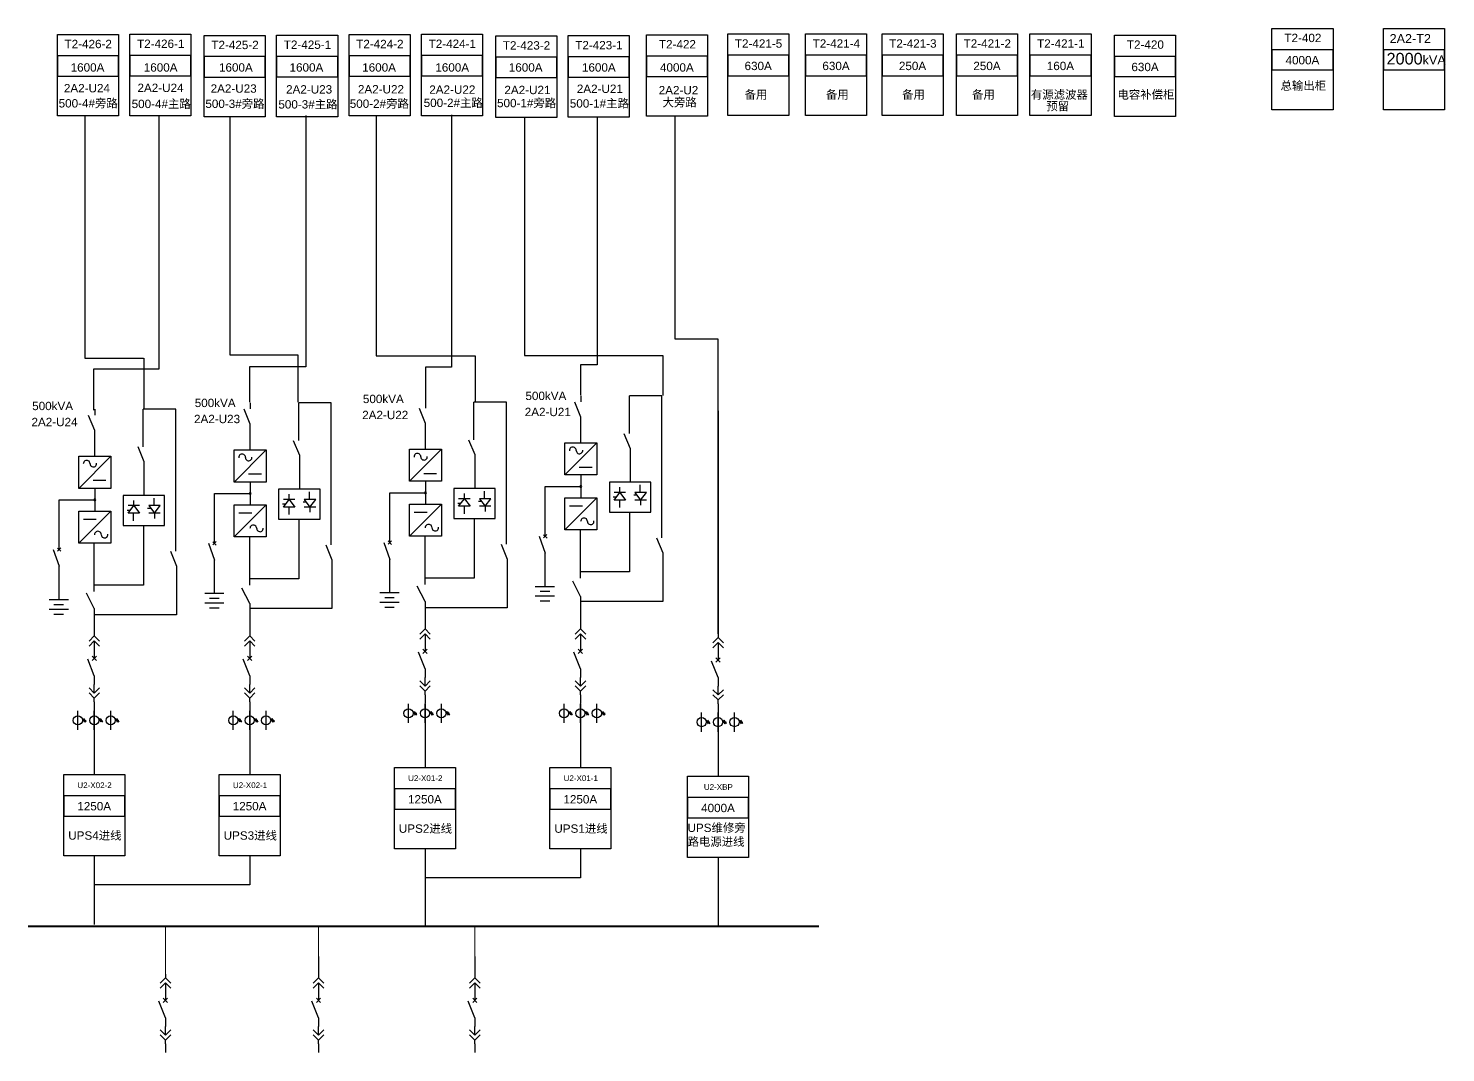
# Model space of a CAD drawing. Header units: millimetres. Extents: x -3460 to -460, y 6070 to 9130.
# Drawn here: x -2091.7 to -1970.7, y 7515.8 to 7603.2 of the extents above; entities that cross this region are included whole.
import ezdxf
from ezdxf.enums import TextEntityAlignment as Align

# ---------------------------------------------------------------- set-up
doc = ezdxf.new("R2010")
doc.units = ezdxf.units.MM
doc.header["$LTSCALE"] = 1000
doc.header["$MEASUREMENT"] = 0
doc.styles.get("Standard").update_dxf_attribs({"font": 'arial.ttf'})

# ---------------------------------------------------------------- blocks, each defined once
blk = doc.blocks.new('DYDQAA03')
at = {"color": 0}
for points in [[(0, 0), (0, -1.5)], [(-2.12, -3.62), (0, -1.5)], [(-2.12, -5.62), (0, -3.5)], [(2.12, -3.62), (0, -1.5)], [(2.12, -5.62), (0, -3.5)], [(0, -3.5), (0, -7)]]:
    blk.add_lwpolyline(points, dxfattribs=at)
blk = doc.blocks.new('DYDQAA09')
at = {"color": 0}
blk.add_lwpolyline([(0, 0), (0, -3.5)], dxfattribs=at)
blk.add_lwpolyline([(0, 0), (0, -3.5)], dxfattribs=at)
blk.add_lwpolyline([(0, 0), (0, -3.5)], dxfattribs=at)
blk.add_lwpolyline([(0, 0), (0, -3.5)], dxfattribs=at)
blk.add_lwpolyline([(0, 0), (0, -3.5)], dxfattribs=at)
blk.add_lwpolyline([(0, 0), (0, -3.5)], dxfattribs=at)
blk.add_lwpolyline([(0, 0), (0, -3.5)], dxfattribs=at)
blk.add_lwpolyline([(0, 0), (0, -3.5)], dxfattribs=at)
blk.add_lwpolyline([(0, 0), (0, -3.5)], dxfattribs=at)
blk = doc.blocks.new('DYDQ0201')
at = {"color": 0}
for points in [[(0.86, -0.86), (-0.86, 0.86)], [(-0.86, -0.86), (0.86, 0.86)], [(0, -7), (-2.61, -0.37)]]:
    blk.add_lwpolyline(points, dxfattribs=at)
blk = doc.blocks.new('DYDQAA04')
at = {"color": 0}
for points in [[(0, -3.5), (0, 0)], [(-2.12, -1.38), (0, -3.5)], [(-2.12, -3.38), (0, -5.5)], [(2.12, -1.38), (0, -3.5)], [(2.12, -3.38), (0, -5.5)], [(0, -7), (0, -5.5)]]:
    blk.add_lwpolyline(points, dxfattribs=at)
blk = doc.blocks.new('A$C03DD39B5')
for p, q in [((417, 475), (283, 392)), ((417, 422), (283, 339)), ((350, 333), (350, 467))]:
    blk.add_line(p, q)
blk.add_lwpolyline([(700, 167), (0, 167)])
blk.add_circle((350, 167), 167)
blk = doc.blocks.new('DYDQAA05')
at = {"color": 0}
blk.add_lwpolyline([(0, 0), (0, -7)], dxfattribs=at)

msp = doc.modelspace()

# ---------------------------------------------------------------- linework, layer by layer
at = {"color": 3}
for p, q in [((-2086.84, 7595.76), (-2086.84, 7575.05)), ((-2074.47, 7595.64), (-2074.47, 7575.32)), ((-2062, 7595.73), (-2062, 7575.23)), ((-2049.33, 7595.63), (-2049.33, 7575.26)), ((-2086.84, 7575.05), (-2081.83, 7575.05)), ((-2081.82, 7575.05), (-2081.82, 7570.74)), ((-2074.47, 7575.32), (-2068.66, 7575.32)), ((-2068.66, 7575.32), (-2068.66, 7571.27)), ((-2062, 7575.23), (-2053.54, 7575.23)), ((-2053.54, 7575.23), (-2053.54, 7571.25)), ((-2049.33, 7575.26), (-2037.53, 7575.26)), ((-2037.53, 7575.26), (-2037.53, 7571.84)), ((-2065.82, 7559.1, -8333.94), (-2065.82, 7571.23, -8333.94)), ((-2050.86, 7559.16, -8333.94), (-2050.86, 7571.29, -8333.94)), ((-2037.6, 7559.7, -8333.94), (-2037.6, 7571.83, -8333.94)), ((-2079.08, 7558.56, -8333.94), (-2079.08, 7570.69, -8333.94)), ((-2068.58, 7561.3, -8333.94), (-2068.58, 7557.84, -8333.94)), ((-2053.62, 7561.36, -8333.94), (-2053.62, 7557.9, -8333.94)), ((-2047.57, 7559.84, -8333.94), (-2047.57, 7561.3, -8333.94)), ((-2040.36, 7561.9, -8333.94), (-2040.36, 7558.44, -8333.94)), ((-2089.05, 7558.71, -8333.94), (-2089.05, 7560.17, -8333.94)), ((-2081.84, 7560.76, -8333.94), (-2081.84, 7557.3, -8333.94)), ((-2075.79, 7559.25, -8333.94), (-2075.79, 7560.71, -8333.94)), ((-2060.83, 7559.31, -8333.94), (-2060.83, 7560.77, -8333.94)), ((-2044.56, 7556.27, -8333.94), (-2044.56, 7560.39, -8333.94)), ((-2088.89, 7558.56, -8333.94), (-2089.19, 7558.84, -8333.94)), ((-2088.91, 7558.86, -8333.94), (-2089.18, 7558.58, -8333.94)), ((-2086.04, 7555.14, -8333.94), (-2086.04, 7559.25, -8333.94)), ((-2076.3, 7559.25, -8333.94), (-2075.79, 7557.81, -8333.94)), ((-2075.63, 7559.09, -8333.94), (-2075.93, 7559.38, -8333.94)), ((-2075.65, 7559.39, -8333.94), (-2075.92, 7559.12, -8333.94)), ((-2072.78, 7555.67, -8333.94), (-2072.78, 7559.79, -8333.94)), ((-2066.29, 7559.12, -8333.94), (-2065.76, 7557.84, -8333.94)), ((-2061.34, 7559.31, -8333.94), (-2060.83, 7557.87, -8333.94)), ((-2060.67, 7559.15, -8333.94), (-2060.97, 7559.44, -8333.94)), ((-2060.69, 7559.45, -8333.94), (-2060.96, 7559.18, -8333.94)), ((-2057.82, 7555.73, -8333.94), (-2057.82, 7559.85, -8333.94)), ((-2051.33, 7559.18, -8333.94), (-2050.8, 7557.9, -8333.94)), ((-2048.08, 7559.84, -8333.94), (-2047.57, 7558.41, -8333.94)), ((-2047.41, 7559.69, -8333.94), (-2047.71, 7559.98, -8333.94)), ((-2047.43, 7559.99, -8333.94), (-2047.7, 7559.71, -8333.94)), ((-2038.07, 7559.71, -8333.94), (-2037.54, 7558.44, -8333.94)), ((-2089.56, 7558.71, -8333.94), (-2089.05, 7557.28, -8333.94)), ((-2079.55, 7558.58, -8333.94), (-2079.02, 7557.3, -8333.94)), ((-2075.79, 7554.95, -8333.94), (-2075.79, 7557.81, -8333.94)), ((-2065.76, 7557.84, -8333.94), (-2065.76, 7553.68, -8333.94)), ((-2060.83, 7555.01, -8333.94), (-2060.83, 7557.87, -8333.94)), ((-2050.8, 7557.9, -8333.94), (-2050.8, 7553.74, -8333.94)), ((-2047.57, 7555.54, -8333.94), (-2047.57, 7558.41, -8333.94)), ((-2037.54, 7558.44, -8333.94), (-2037.54, 7554.28, -8333.94)), ((-2089.05, 7554.41, -8333.94), (-2089.05, 7557.28, -8333.94)), ((-2079.02, 7557.3, -8333.94), (-2079.02, 7553.14, -8333.94)), ((-2072.78, 7554.11, -8333.94), (-2073.44, 7555.42, -8333.94)), ((-2057.82, 7554.28, -8333.94), (-2058.48, 7555.59, -8333.94)), ((-2044.56, 7554.71, -8333.94), (-2045.22, 7556.02, -8333.94)), ((-2086.04, 7553.68, -8333.94), (-2086.7, 7554.99, -8333.94)), ((-2072.78, 7554.11, -8333.94), (-2072.78, 7551.67, -8333.94)), ((-2057.82, 7554.28, -8333.94), (-2057.82, 7552.27, -8333.94)), ((-2044.56, 7554.71, -8333.94), (-2044.56, 7552.27, -8333.94)), ((-2037.54, 7554.28, -8333.94), (-2044.56, 7554.28, -8333.94)), ((-2086.04, 7553.68, -8333.94), (-2086.04, 7551.67, -8333.94)), ((-2079.02, 7553.14, -8333.94), (-2086.04, 7553.14, -8333.94)), ((-2065.76, 7553.68, -8333.94), (-2072.78, 7553.68, -8333.94)), ((-2050.8, 7553.74, -8333.94), (-2057.82, 7553.74, -8333.94))]:
    msp.add_line(p, q, dxfattribs=at)
at = {"color": 6}
for p, q in [((-2080.53, 7595.77), (-2080.53, 7574.09)), ((-2067.99, 7595.73), (-2067.99, 7574.29)), ((-2055.55, 7595.79), (-2055.55, 7574.28)), ((-2043.12, 7595.58), (-2043.12, 7574.47)), ((-2080.53, 7574.09), (-2086.1, 7574.09)), ((-2086.1, 7574.09), (-2086.1, 7570.61)), ((-2067.99, 7574.29), (-2072.8, 7574.29)), ((-2072.8, 7574.29), (-2072.8, 7571.29)), ((-2055.55, 7574.28), (-2057.79, 7574.28)), ((-2057.79, 7574.28), (-2057.79, 7571.2)), ((-2043.12, 7574.47), (-2044.54, 7574.47)), ((-2044.54, 7574.47), (-2044.54, 7571.88))]:
    msp.add_line(p, q, dxfattribs=at)
at = {"color": 5, "lineweight": 30}
for p, q in [((-2036.5, 7595.68), (-2036.5, 7576.68)), ((-2036.5, 7576.68), (-2032.83, 7576.68)), ((-2032.83, 7576.68), (-2032.83, 7570.32))]:
    msp.add_line(p, q, dxfattribs=at)
at = {"color": 3, "lineweight": -2}
for p, q in [((-2072.72, 7570.71, -8333.94), (-2072.72, 7571.23, -8333.94)), ((-2065.82, 7571.23, -8333.94), (-2068.6, 7571.23, -8333.94)), ((-2068.6, 7568.01, -8333.94), (-2068.6, 7571.23, -8333.94)), ((-2065.82, 7571.23, -8333.94), (-2068.6, 7571.23, -8333.94)), ((-2057.76, 7570.77, -8333.94), (-2057.76, 7571.29, -8333.94)), ((-2050.86, 7571.29, -8333.94), (-2053.65, 7571.29, -8333.94)), ((-2053.65, 7568.07, -8333.94), (-2053.65, 7571.29, -8333.94)), ((-2050.86, 7571.29, -8333.94), (-2053.65, 7571.29, -8333.94)), ((-2045.07, 7571.3, -8333.94), (-2044.54, 7570.02, -8333.94)), ((-2044.5, 7571.3, -8333.94), (-2044.5, 7571.83, -8333.94)), ((-2037.6, 7571.83, -8333.94), (-2040.38, 7571.83, -8333.94)), ((-2040.38, 7568.61, -8333.94), (-2040.38, 7571.83, -8333.94)), ((-2037.6, 7571.83, -8333.94), (-2040.38, 7571.83, -8333.94)), ((-2086.55, 7570.17, -8333.94), (-2086.02, 7568.89, -8333.94)), ((-2085.98, 7570.17, -8333.94), (-2085.98, 7570.69, -8333.94)), ((-2079.08, 7570.69, -8333.94), (-2081.86, 7570.69, -8333.94)), ((-2081.86, 7567.47, -8333.94), (-2081.86, 7570.69, -8333.94)), ((-2079.08, 7570.69, -8333.94), (-2081.86, 7570.69, -8333.94)), ((-2073.29, 7570.7, -8333.94), (-2072.76, 7569.43, -8333.94)), ((-2058.33, 7570.76, -8333.94), (-2057.8, 7569.49, -8333.94)), ((-2044.54, 7570.02, -8333.94), (-2044.54, 7567.84, -8333.94)), ((-2086.02, 7568.89, -8333.94), (-2086.02, 7566.71, -8333.94)), ((-2072.76, 7569.43, -8333.94), (-2072.76, 7567.24, -8333.94)), ((-2057.8, 7569.49, -8333.94), (-2057.8, 7567.3, -8333.94)), ((-2040.85, 7568.62, -8333.94), (-2040.32, 7567.34, -8333.94)), ((-2082.33, 7567.49, -8333.94), (-2081.8, 7566.21, -8333.94)), ((-2069.07, 7568.02, -8333.94), (-2068.54, 7566.75, -8333.94)), ((-2054.12, 7568.08, -8333.94), (-2053.58, 7566.81, -8333.94)), ((-2043.16, 7567.8, -8333.94), (-2045.89, 7565.07, -8333.94)), ((-2045.89, 7567.8, -8333.94), (-2043.16, 7567.8, -8333.94)), ((-2045.89, 7565.07, -8333.94), (-2045.89, 7567.8, -8333.94)), ((-2043.16, 7567.8, -8333.94), (-2043.16, 7565.07, -8333.94)), ((-2040.32, 7567.34, -8333.94), (-2040.32, 7564.46, -8333.94)), ((-2084.64, 7566.67, -8333.94), (-2087.37, 7563.93, -8333.94)), ((-2087.37, 7566.67, -8333.94), (-2084.64, 7566.67, -8333.94)), ((-2087.37, 7563.93, -8333.94), (-2087.37, 7566.67, -8333.94)), ((-2084.64, 7566.67, -8333.94), (-2084.64, 7563.93, -8333.94)), ((-2081.8, 7566.21, -8333.94), (-2081.8, 7563.33, -8333.94)), ((-2071.37, 7567.21, -8333.94), (-2074.11, 7564.47, -8333.94)), ((-2074.11, 7567.21, -8333.94), (-2071.37, 7567.21, -8333.94)), ((-2074.11, 7564.47, -8333.94), (-2074.11, 7567.21, -8333.94)), ((-2071.37, 7567.21, -8333.94), (-2071.37, 7564.47, -8333.94)), ((-2068.54, 7566.75, -8333.94), (-2068.54, 7563.87, -8333.94)), ((-2056.42, 7567.27, -8333.94), (-2059.15, 7564.53, -8333.94)), ((-2059.15, 7567.27, -8333.94), (-2056.42, 7567.27, -8333.94)), ((-2059.15, 7564.53, -8333.94), (-2059.15, 7567.27, -8333.94)), ((-2056.42, 7567.27, -8333.94), (-2056.42, 7564.53, -8333.94)), ((-2053.58, 7566.81, -8333.94), (-2053.58, 7563.93, -8333.94)), ((-2072.88, 7565.16, -8333.94), (-2071.78, 7565.16, -8333.94)), ((-2057.92, 7565.21, -8333.94), (-2056.83, 7565.21, -8333.94)), ((-2043.16, 7565.07, -8333.94), (-2045.89, 7565.07, -8333.94)), ((-2044.66, 7565.75, -8333.94), (-2043.57, 7565.75, -8333.94)), ((-2044.51, 7565.08, -8333.94), (-2044.51, 7563.16, -8333.94)), ((-2084.64, 7563.93, -8333.94), (-2087.37, 7563.93, -8333.94)), ((-2086.14, 7564.62, -8333.94), (-2085.05, 7564.62, -8333.94)), ((-2086, 7563.95, -8333.94), (-2086, 7562.02, -8333.94)), ((-2071.37, 7564.47, -8333.94), (-2074.11, 7564.47, -8333.94)), ((-2072.73, 7564.49, -8333.94), (-2072.73, 7562.56, -8333.94)), ((-2068.54, 7563.87, -8333.94), (-2070.31, 7563.87, -8333.94)), ((-2070.31, 7563.87, -8333.94), (-2070.31, 7561.3, -8333.94)), ((-2066.77, 7563.87, -8333.94), (-2068.54, 7563.87, -8333.94)), ((-2066.77, 7561.3, -8333.94), (-2066.77, 7563.87, -8333.94)), ((-2056.42, 7564.53, -8333.94), (-2059.15, 7564.53, -8333.94)), ((-2057.78, 7564.55, -8333.94), (-2057.78, 7562.62, -8333.94)), ((-2053.58, 7563.93, -8333.94), (-2055.35, 7563.93, -8333.94)), ((-2055.35, 7563.93, -8333.94), (-2055.35, 7561.36, -8333.94)), ((-2051.82, 7563.93, -8333.94), (-2053.58, 7563.93, -8333.94)), ((-2052.73, 7563.07, -8333.94), (-2052.73, 7563.68, -8333.94)), ((-2051.82, 7561.36, -8333.94), (-2051.82, 7563.93, -8333.94)), ((-2047.57, 7564.1, -8333.94), (-2044.51, 7564.1, -8333.94)), ((-2047.57, 7561.3, -8333.94), (-2047.57, 7564.1, -8333.94)), ((-2047.57, 7561.3, -8333.94), (-2047.57, 7564.07, -8333.94)), ((-2040.32, 7564.46, -8333.94), (-2042.09, 7564.46, -8333.94)), ((-2042.09, 7564.46, -8333.94), (-2042.09, 7561.9, -8333.94)), ((-2041.19, 7563.59, -8333.94), (-2041.19, 7564.03, -8333.94)), ((-2038.55, 7564.46, -8333.94), (-2040.32, 7564.46, -8333.94)), ((-2039.46, 7563.61, -8333.94), (-2039.46, 7564.22, -8333.94)), ((-2038.55, 7561.9, -8333.94), (-2038.55, 7564.46, -8333.94)), ((-2089.05, 7562.96, -8333.94), (-2086, 7562.96, -8333.94)), ((-2089.05, 7560.17, -8333.94), (-2089.05, 7562.96, -8333.94)), ((-2089.05, 7560.17, -8333.94), (-2089.05, 7562.93, -8333.94)), ((-2081.8, 7563.33, -8333.94), (-2083.57, 7563.33, -8333.94)), ((-2083.57, 7563.33, -8333.94), (-2083.57, 7560.76, -8333.94)), ((-2082.18, 7562.46, -8333.94), (-2083.16, 7562.46, -8333.94)), ((-2083.16, 7561.8, -8333.94), (-2082.67, 7562.46, -8333.94)), ((-2082.67, 7562.46, -8333.94), (-2082.67, 7562.9, -8333.94)), ((-2082.67, 7562.46, -8333.94), (-2082.18, 7561.8, -8333.94)), ((-2080.04, 7563.33, -8333.94), (-2081.8, 7563.33, -8333.94)), ((-2080.41, 7562.46, -8333.94), (-2081.4, 7562.46, -8333.94)), ((-2081.4, 7562.46, -8333.94), (-2080.91, 7561.8, -8333.94)), ((-2080.94, 7562.47, -8333.94), (-2080.94, 7563.09, -8333.94)), ((-2080.91, 7561.8, -8333.94), (-2080.41, 7562.46, -8333.94)), ((-2080.04, 7560.76, -8333.94), (-2080.04, 7563.33, -8333.94)), ((-2075.79, 7563.5, -8333.94), (-2072.73, 7563.5, -8333.94)), ((-2075.79, 7560.71, -8333.94), (-2075.79, 7563.5, -8333.94)), ((-2075.79, 7560.71, -8333.94), (-2075.79, 7563.47, -8333.94)), ((-2074.11, 7562.52, -8333.94), (-2071.37, 7562.52, -8333.94)), ((-2071.37, 7562.52, -8333.94), (-2074.11, 7559.79, -8333.94)), ((-2074.11, 7559.79, -8333.94), (-2074.11, 7562.52, -8333.94)), ((-2071.37, 7562.52, -8333.94), (-2071.37, 7559.79, -8333.94)), ((-2069.73, 7562.58, -8333.94), (-2069.99, 7562.58, -8333.94)), ((-2068.92, 7562.99, -8333.94), (-2069.9, 7562.99, -8333.94)), ((-2069.9, 7562.34, -8333.94), (-2069.41, 7562.99, -8333.94)), ((-2069.41, 7563, -8333.94), (-2069.41, 7563.43, -8333.94)), ((-2069.41, 7562.99, -8333.94), (-2068.92, 7562.34, -8333.94)), ((-2067.96, 7562.75, -8333.94), (-2068.22, 7562.75, -8333.94)), ((-2067.15, 7562.99, -8333.94), (-2068.14, 7562.99, -8333.94)), ((-2068.14, 7562.99, -8333.94), (-2067.64, 7562.34, -8333.94)), ((-2067.68, 7563.01, -8333.94), (-2067.68, 7563.62, -8333.94)), ((-2067.64, 7562.34, -8333.94), (-2067.15, 7562.99, -8333.94)), ((-2060.83, 7563.56, -8333.94), (-2057.78, 7563.56, -8333.94)), ((-2060.83, 7560.77, -8333.94), (-2060.83, 7563.56, -8333.94)), ((-2060.83, 7560.77, -8333.94), (-2060.83, 7563.53, -8333.94)), ((-2059.15, 7562.58, -8333.94), (-2056.42, 7562.58, -8333.94)), ((-2056.42, 7562.58, -8333.94), (-2059.15, 7559.85, -8333.94)), ((-2059.15, 7559.85, -8333.94), (-2059.15, 7562.58, -8333.94)), ((-2056.42, 7562.58, -8333.94), (-2056.42, 7559.85, -8333.94)), ((-2054.77, 7562.64, -8333.94), (-2055.03, 7562.64, -8333.94)), ((-2053.96, 7563.05, -8333.94), (-2054.95, 7563.05, -8333.94)), ((-2054.95, 7562.4, -8333.94), (-2054.45, 7563.05, -8333.94)), ((-2054.45, 7563.06, -8333.94), (-2054.45, 7563.49, -8333.94)), ((-2054.45, 7563.05, -8333.94), (-2053.96, 7562.4, -8333.94)), ((-2053.01, 7562.81, -8333.94), (-2053.27, 7562.81, -8333.94)), ((-2052.2, 7563.05, -8333.94), (-2053.18, 7563.05, -8333.94)), ((-2053.18, 7563.05, -8333.94), (-2052.69, 7562.4, -8333.94)), ((-2052.69, 7562.4, -8333.94), (-2052.2, 7563.05, -8333.94)), ((-2045.89, 7563.12, -8333.94), (-2043.16, 7563.12, -8333.94)), ((-2043.16, 7563.12, -8333.94), (-2045.89, 7560.39, -8333.94)), ((-2045.89, 7560.39, -8333.94), (-2045.89, 7563.12, -8333.94)), ((-2045.48, 7562.44, -8333.94), (-2044.39, 7562.44, -8333.94)), ((-2043.16, 7563.12, -8333.94), (-2043.16, 7560.39, -8333.94)), ((-2041.51, 7563.18, -8333.94), (-2041.77, 7563.18, -8333.94)), ((-2040.7, 7563.59, -8333.94), (-2041.68, 7563.59, -8333.94)), ((-2041.68, 7562.93, -8333.94), (-2041.19, 7563.59, -8333.94)), ((-2040.7, 7562.93, -8333.94), (-2041.68, 7562.93, -8333.94)), ((-2041.23, 7562.92, -8333.94), (-2041.23, 7562.3, -8333.94)), ((-2041.19, 7563.59, -8333.94), (-2040.7, 7562.93, -8333.94)), ((-2039.74, 7563.35, -8333.94), (-2040, 7563.35, -8333.94)), ((-2038.93, 7563.59, -8333.94), (-2039.92, 7563.59, -8333.94)), ((-2039.92, 7563.59, -8333.94), (-2039.42, 7562.93, -8333.94)), ((-2038.93, 7562.93, -8333.94), (-2039.92, 7562.93, -8333.94)), ((-2039.42, 7562.93, -8333.94), (-2038.93, 7563.59, -8333.94)), ((-2039.42, 7562.93, -8333.94), (-2039.42, 7562.49, -8333.94)), ((-2087.37, 7561.99, -8333.94), (-2084.64, 7561.99, -8333.94)), ((-2084.64, 7561.99, -8333.94), (-2087.37, 7559.25, -8333.94)), ((-2087.37, 7559.25, -8333.94), (-2087.37, 7561.99, -8333.94)), ((-2086.96, 7561.3, -8333.94), (-2085.87, 7561.3, -8333.94)), ((-2084.64, 7561.99, -8333.94), (-2084.64, 7559.25, -8333.94)), ((-2082.99, 7562.04, -8333.94), (-2083.25, 7562.04, -8333.94)), ((-2082.18, 7561.8, -8333.94), (-2083.16, 7561.8, -8333.94)), ((-2082.71, 7561.78, -8333.94), (-2082.71, 7561.17, -8333.94)), ((-2081.22, 7562.21, -8333.94), (-2081.49, 7562.21, -8333.94)), ((-2080.41, 7561.8, -8333.94), (-2081.4, 7561.8, -8333.94)), ((-2080.91, 7561.8, -8333.94), (-2080.91, 7561.36, -8333.94)), ((-2073.7, 7561.84, -8333.94), (-2072.6, 7561.84, -8333.94)), ((-2070.31, 7561.3, -8333.94), (-2068.54, 7561.3, -8333.94)), ((-2068.92, 7562.34, -8333.94), (-2069.9, 7562.34, -8333.94)), ((-2069.45, 7562.32, -8333.94), (-2069.45, 7561.71, -8333.94)), ((-2068.54, 7561.3, -8333.94), (-2066.77, 7561.3, -8333.94)), ((-2067.15, 7562.34, -8333.94), (-2068.14, 7562.34, -8333.94)), ((-2067.64, 7562.33, -8333.94), (-2067.64, 7561.9, -8333.94)), ((-2058.74, 7561.9, -8333.94), (-2057.65, 7561.9, -8333.94)), ((-2055.35, 7561.36, -8333.94), (-2053.58, 7561.36, -8333.94)), ((-2053.96, 7562.4, -8333.94), (-2054.95, 7562.4, -8333.94)), ((-2054.49, 7562.38, -8333.94), (-2054.49, 7561.77, -8333.94)), ((-2053.58, 7561.36, -8333.94), (-2051.82, 7561.36, -8333.94)), ((-2052.2, 7562.4, -8333.94), (-2053.18, 7562.4, -8333.94)), ((-2052.69, 7562.39, -8333.94), (-2052.69, 7561.96, -8333.94)), ((-2042.09, 7561.9, -8333.94), (-2040.32, 7561.9, -8333.94)), ((-2040.32, 7561.9, -8333.94), (-2038.55, 7561.9, -8333.94)), ((-2083.57, 7560.76, -8333.94), (-2081.8, 7560.76, -8333.94)), ((-2081.8, 7560.76, -8333.94), (-2080.04, 7560.76, -8333.94)), ((-2043.16, 7560.39, -8333.94), (-2045.89, 7560.39, -8333.94)), ((-2084.64, 7559.25, -8333.94), (-2087.37, 7559.25, -8333.94)), ((-2071.37, 7559.79, -8333.94), (-2074.11, 7559.79, -8333.94)), ((-2056.42, 7559.85, -8333.94), (-2059.15, 7559.85, -8333.94))]:
    msp.add_line(p, q, dxfattribs=at)
at = {"color": 5, "lineweight": 35}
msp.add_line((-2032.81, 7570.54, -8333.94), (-2032.81, 7551.52, -8333.94), dxfattribs=at)
for p, q in [((-2057.82, 7545.52, -6132.72), (-2057.82, 7543.88, -6132.72)), ((-2044.56, 7545.52, -6132.72), (-2044.56, 7543.88, -6132.72)), ((-2086.04, 7544.92, -6132.72), (-2086.04, 7543.28, -6132.72)), ((-2072.78, 7544.92, -6132.72), (-2072.78, 7543.28, -6132.72)), ((-2032.81, 7544.77, -6132.72), (-2032.81, 7543.13, -6132.72)), ((-2086.04, 7543.28, -3931.49), (-2086.04, 7539.53, -6259.02)), ((-2072.78, 7543.28, -3931.49), (-2072.78, 7539.53, -6290.51)), ((-2057.82, 7543.88, -3931.49), (-2057.82, 7540.13, -6259.02)), ((-2044.56, 7543.88, -3931.49), (-2044.56, 7540.13, -6290.51)), ((-2032.81, 7543.13, -3931.49), (-2032.81, 7539.38, -6291.53)), ((-2086.04, 7532.58, -6259.02), (-2086.04, 7526.72, -6259.02)), ((-2072.78, 7532.58, -6259.02), (-2072.78, 7530.11, -6259.02)), ((-2057.82, 7533.17, -6259.02), (-2057.82, 7526.57, -6259.02)), ((-2044.56, 7533.17, -6259.02), (-2044.56, 7530.7, -6259.02)), ((-2032.81, 7532.43, -6259.02), (-2032.81, 7526.57, -6259.02)), ((-2072.78, 7530.11, -6259.02), (-2086.04, 7530.11, -6259.02)), ((-2044.56, 7530.7, -6259.02), (-2057.82, 7530.7, -6259.02))]:
    msp.add_line(p, q)
at = {"color": 1, "lineweight": 40}
msp.add_line((-2091.67, 7526.57, -6667.99), (-2024.22, 7526.57, -6667.99), dxfattribs=at)
at = {"color": 0, "lineweight": 20}
for p, q in [((-2079.97, 7522.5, -8051.27), (-2079.97, 7526.57, -6667.99)), ((-2066.91, 7523.99, -8051.27), (-2066.91, 7526.57, -6667.99)), ((-2053.57, 7523.99, -8051.27), (-2053.57, 7526.57, -6667.99))]:
    msp.add_line(p, q, dxfattribs=at)
for points, elevation in [([(-2089.19, 7602.65), (-2083.98, 7602.65), (-2083.98, 7595.7), (-2089.19, 7595.7)], -7509.14), ([(-2083.01, 7602.67), (-2077.8, 7602.67), (-2077.8, 7595.71), (-2083.01, 7595.71)], -6817.5), ([(-2076.66, 7602.57), (-2071.45, 7602.57), (-2071.45, 7595.62), (-2076.66, 7595.62)], -7509.14), ([(-2070.48, 7602.59), (-2065.27, 7602.59), (-2065.27, 7595.63), (-2070.48, 7595.63)], -6817.5), ([(-2064.3, 7602.65), (-2059.09, 7602.65), (-2059.09, 7595.7), (-2064.3, 7595.7)], -7509.14), ([(-2058.12, 7602.67), (-2052.91, 7602.67), (-2052.91, 7595.71), (-2058.12, 7595.71)], -6817.5), ([(-2051.79, 7602.53), (-2046.58, 7602.53), (-2046.58, 7595.58), (-2051.79, 7595.58)], -7509.14), ([(-2045.61, 7602.55), (-2040.4, 7602.55), (-2040.4, 7595.59), (-2045.61, 7595.59)], -6817.5), ([(-2038.92, 7602.63), (-2033.71, 7602.63), (-2033.71, 7595.67), (-2038.92, 7595.67)], -8014.2), ([(-2031.99, 7602.69), (-2026.78, 7602.69), (-2026.78, 7595.73), (-2031.99, 7595.73)], -7509.14), ([(-2025.35, 7602.69), (-2020.14, 7602.69), (-2020.14, 7595.73), (-2025.35, 7595.73)], -7509.14), ([(-2018.82, 7602.69), (-2013.61, 7602.69), (-2013.61, 7595.73), (-2018.82, 7595.73)], -7509.14), ([(-2012.47, 7602.69), (-2007.26, 7602.69), (-2007.26, 7595.73), (-2012.47, 7595.73)], -7509.14), ([(-2006.2, 7602.69), (-2000.99, 7602.69), (-2000.99, 7595.73), (-2006.2, 7595.73)], -7509.14), ([(-1998.98, 7602.6), (-1993.77, 7602.6), (-1993.77, 7595.64), (-1998.98, 7595.64)], -27680.44), ([(-1985.55, 7603.17), (-1980.34, 7603.17), (-1980.34, 7596.22), (-1985.55, 7596.22)], -28372.08), ([(-1976.04, 7603.17), (-1970.83, 7603.17), (-1970.83, 7596.22), (-1976.04, 7596.22)], -27799.83), ([(-1985.55, 7599.62), (-1980.34, 7599.62), (-1980.34, 7601.35), (-1985.55, 7601.35)], -28372.08), ([(-1976.04, 7599.62), (-1970.83, 7599.62), (-1970.83, 7601.35), (-1976.04, 7601.35)], -27799.83), ([(-2089.19, 7599.1), (-2083.98, 7599.1), (-2083.98, 7600.84), (-2089.19, 7600.84)], -7509.14), ([(-2083.01, 7599.11), (-2077.8, 7599.11), (-2077.8, 7600.85), (-2083.01, 7600.85)], -6817.5), ([(-2076.66, 7599.02), (-2071.45, 7599.02), (-2071.45, 7600.76), (-2076.66, 7600.76)], -7509.14), ([(-2070.48, 7599.03), (-2065.27, 7599.03), (-2065.27, 7600.77), (-2070.48, 7600.77)], -6817.5), ([(-2064.3, 7599.1), (-2059.09, 7599.1), (-2059.09, 7600.84), (-2064.3, 7600.84)], -7509.14), ([(-2058.12, 7599.11), (-2052.91, 7599.11), (-2052.91, 7600.85), (-2058.12, 7600.85)], -6817.5), ([(-2051.79, 7598.98), (-2046.58, 7598.98), (-2046.58, 7600.72), (-2051.79, 7600.72)], -7509.14), ([(-2045.61, 7599), (-2040.4, 7599), (-2040.4, 7600.73), (-2045.61, 7600.73)], -6817.5), ([(-2038.92, 7599.07), (-2033.71, 7599.07), (-2033.71, 7600.81), (-2038.92, 7600.81)], -8014.2), ([(-2031.99, 7599.13), (-2026.78, 7599.13), (-2026.78, 7600.87), (-2031.99, 7600.87)], -7509.14), ([(-2025.35, 7599.13), (-2020.14, 7599.13), (-2020.14, 7600.87), (-2025.35, 7600.87)], -7509.14), ([(-2018.82, 7599.13), (-2013.61, 7599.13), (-2013.61, 7600.87), (-2018.82, 7600.87)], -7509.14), ([(-2012.47, 7599.13), (-2007.26, 7599.13), (-2007.26, 7600.87), (-2012.47, 7600.87)], -7509.14), ([(-2006.2, 7599.13), (-2000.99, 7599.13), (-2000.99, 7600.87), (-2006.2, 7600.87)], -7509.14), ([(-1998.98, 7599.05), (-1993.77, 7599.05), (-1993.77, 7600.78), (-1998.98, 7600.78)], -27680.44), ([(-2088.65, 7539.53), (-2083.44, 7539.53), (-2083.44, 7532.58), (-2088.65, 7532.58)], -6259.02), ([(-2075.38, 7539.53), (-2070.18, 7539.53), (-2070.18, 7532.58), (-2075.38, 7532.58)], -6290.51), ([(-2060.43, 7540.13), (-2055.22, 7540.13), (-2055.22, 7533.17), (-2060.43, 7533.17)], -6259.02), ([(-2047.17, 7540.13), (-2041.96, 7540.13), (-2041.96, 7533.17), (-2047.17, 7533.17)], -6290.51), ([(-2060.43, 7536.57), (-2055.22, 7536.57), (-2055.22, 7538.31), (-2060.43, 7538.31)], -6259.02), ([(-2047.17, 7536.57), (-2041.96, 7536.57), (-2041.96, 7538.31), (-2047.17, 7538.31)], -6290.51), ([(-2035.42, 7539.38), (-2030.21, 7539.38), (-2030.21, 7532.43), (-2035.42, 7532.43)], -6291.53), ([(-2088.65, 7535.98), (-2083.44, 7535.98), (-2083.44, 7537.71), (-2088.65, 7537.71)], -6259.02), ([(-2075.38, 7535.98), (-2070.18, 7535.98), (-2070.18, 7537.71), (-2075.38, 7537.71)], -6290.51), ([(-2035.42, 7535.83), (-2030.21, 7535.83), (-2030.21, 7537.56), (-2035.42, 7537.56)], -6291.53)]:
    msp.add_lwpolyline(points, close=True, dxfattribs=dict(elevation=elevation))
at = {"color": 3, "elevation": -8333.94}
for points in [[(-2068.58, 7557.84), (-2068.58, 7556.22), (-2072.78, 7556.22)], [(-2053.62, 7557.9), (-2053.62, 7556.28), (-2057.82, 7556.28)], [(-2040.36, 7558.44), (-2040.36, 7556.82), (-2044.56, 7556.82)], [(-2081.84, 7557.3), (-2081.84, 7555.68), (-2086.04, 7555.68)], [(-2046.77, 7555.54), (-2048.41, 7555.54)], [(-2088.25, 7554.41), (-2089.89, 7554.41)], [(-2088.66, 7554), (-2089.48, 7554)], [(-2074.98, 7554.95), (-2076.62, 7554.95)], [(-2074.98, 7554.13), (-2076.62, 7554.13)], [(-2075.39, 7554.54), (-2076.21, 7554.54)], [(-2060.03, 7555.01), (-2061.67, 7555.01)], [(-2060.03, 7554.19), (-2061.67, 7554.19)], [(-2060.44, 7554.6), (-2061.26, 7554.6)], [(-2046.77, 7554.72), (-2048.41, 7554.72)], [(-2047.18, 7555.13), (-2048, 7555.13)], [(-2047.18, 7554.31), (-2048, 7554.31)], [(-2088.25, 7553.59), (-2089.89, 7553.59)], [(-2088.66, 7553.18), (-2089.48, 7553.18)], [(-2075.39, 7553.72), (-2076.21, 7553.72)], [(-2060.44, 7553.78), (-2061.26, 7553.78)]]:
    msp.add_lwpolyline(points, dxfattribs=at)
at = {"color": 3, "lineweight": -2}
for centre, radius, start, end in [((-2045.21, 7567.16, -8333.94), 0.29, 0, 183.1262), ((-2086.69, 7566.03, -8333.94), 0.29, 0, 183.1262), ((-2086.12, 7566.03, -8333.94), 0.276, 180, 7.6852), ((-2073.43, 7566.56, -8333.94), 0.29, 0, 183.1262), ((-2072.86, 7566.56, -8333.94), 0.276, 180, 7.6852), ((-2058.47, 7566.62, -8333.94), 0.29, 0, 183.1262), ((-2057.9, 7566.62, -8333.94), 0.276, 180, 7.6852), ((-2044.64, 7567.16, -8333.94), 0.276, 180, 7.6852), ((-2044.52, 7564.09, -8333.94), 0.0769, 0, 180), ((-2044.52, 7564.09, -8333.94), 0.0769, 180, 0), ((-2086, 7562.95, -8333.94), 0.0769, 0, 180), ((-2086, 7562.95, -8333.94), 0.0769, 180, 0), ((-2072.73, 7563.49, -8333.94), 0.0769, 0, 180), ((-2072.73, 7563.49, -8333.94), 0.0769, 180, 0), ((-2057.78, 7563.55, -8333.94), 0.0769, 0, 180), ((-2057.78, 7563.55, -8333.94), 0.0769, 180, 0), ((-2044.25, 7561.11, -8333.94), 0.29, 0, 183.1262), ((-2085.73, 7559.98, -8333.94), 0.29, 0, 183.1262), ((-2072.47, 7560.51, -8333.94), 0.29, 0, 183.1262), ((-2071.9, 7560.51, -8333.94), 0.276, 180, 7.6852), ((-2057.51, 7560.57, -8333.94), 0.29, 0, 183.1262), ((-2056.95, 7560.57, -8333.94), 0.276, 180, 7.6852), ((-2043.68, 7561.11, -8333.94), 0.276, 180, 7.6852), ((-2085.17, 7559.98, -8333.94), 0.276, 180, 7.6852)]:
    msp.add_arc(centre, radius, start, end, dxfattribs=at)

# ---------------------------------------------------------------- block references
at = {"xscale": 0.2128962921302706, "yscale": 0.2128962921302706, "zscale": 0.2128962921302706}
for name, p in [('DYDQAA03', (-2086.04, 7551.67, -8333.94)), ('DYDQAA03', (-2072.78, 7551.67, -8333.94)), ('DYDQAA03', (-2057.82, 7552.27, -8333.94)), ('DYDQAA03', (-2044.56, 7552.27, -8333.94)), ('DYDQAA09', (-2057.82, 7550.78, -8333.94)), ('DYDQAA09', (-2044.56, 7550.78, -8333.94)), ('DYDQAA03', (-2032.81, 7551.52, -8333.94)), ('DYDQ0201', (-2086.04, 7549.43, -8333.94)), ('DYDQAA09', (-2086.04, 7550.18, -8333.94)), ('DYDQ0201', (-2072.78, 7549.43, -8333.94)), ('DYDQAA09', (-2072.78, 7550.18, -8333.94)), ('DYDQ0201', (-2057.82, 7550.03, -8333.94)), ('DYDQ0201', (-2044.56, 7550.03, -8333.94)), ('DYDQ0201', (-2032.81, 7549.28, -8333.94)), ('DYDQAA09', (-2032.81, 7550.03, -8333.94)), ('DYDQAA09', (-2086.04, 7547.94, -8333.94)), ('DYDQAA09', (-2072.78, 7547.94, -8333.94)), ('DYDQAA09', (-2057.82, 7548.54, -8333.94)), ('DYDQAA09', (-2044.56, 7548.54, -8333.94)), ('DYDQAA04', (-2086.04, 7547.2, -8333.94)), ('DYDQAA04', (-2072.78, 7547.2, -8333.94)), ('DYDQAA04', (-2057.82, 7547.8, -8333.94)), ('DYDQAA04', (-2044.56, 7547.8, -8333.94)), ('DYDQAA04', (-2032.81, 7547.05, -8333.94)), ('DYDQAA09', (-2032.81, 7547.79, -8333.94)), ('DYDQAA09', (-2086.04, 7545.71, -8333.94)), ('DYDQAA09', (-2072.78, 7545.71, -8333.94)), ('DYDQAA09', (-2057.82, 7546.31, -8333.94)), ('DYDQAA09', (-2044.56, 7546.31, -8333.94)), ('DYDQAA09', (-2032.81, 7545.56, -8333.94)), ('DYDQAA03', (-2079.97, 7522.5, -8051.27)), ('DYDQAA03', (-2066.91, 7522.5, -8051.27)), ('DYDQAA03', (-2053.57, 7522.5, -8051.27)), ('DYDQ0201', (-2079.97, 7520.26, -8051.27)), ('DYDQAA09', (-2079.97, 7521.01, -8051.27)), ('DYDQ0201', (-2066.91, 7520.26, -8051.27)), ('DYDQAA09', (-2066.91, 7521.01, -8051.27)), ('DYDQ0201', (-2053.57, 7520.26, -8051.27)), ('DYDQAA09', (-2053.57, 7521.01, -8051.27)), ('DYDQAA04', (-2079.97, 7518.03, -8051.27)), ('DYDQAA09', (-2079.97, 7518.77, -8051.27)), ('DYDQAA04', (-2066.91, 7518.03, -8051.27)), ('DYDQAA09', (-2066.91, 7518.77, -8051.27)), ('DYDQAA04', (-2053.57, 7518.03, -8051.27)), ('DYDQAA09', (-2053.57, 7518.77, -8051.27)), ('DYDQAA09', (-2079.97, 7516.54, -8051.27)), ('DYDQAA09', (-2066.91, 7516.54, -8051.27)), ('DYDQAA09', (-2053.57, 7516.54, -8051.27))]:
    msp.add_blockref(name, p, dxfattribs=at)
at = {"linetype": 'Continuous', "xscale": 0.00233888397733859, "yscale": 0.00233888397733859, "zscale": 0.00233888397733859, "rotation": 270}
for p in [(-2059.62, 7545.56, -6132.72), (-2058.21, 7545.56, -6132.72), (-2056.81, 7545.56, -6132.72), (-2046.35, 7545.56, -6132.72), (-2044.95, 7545.56, -6132.72), (-2043.55, 7545.56, -6132.72), (-2087.84, 7544.96, -6132.72), (-2086.43, 7544.96, -6132.72), (-2085.03, 7544.96, -6132.72), (-2074.57, 7544.96, -6132.72), (-2073.17, 7544.96, -6132.72), (-2071.77, 7544.96, -6132.72), (-2034.61, 7544.81, -6132.72), (-2033.2, 7544.81, -6132.72), (-2031.8, 7544.81, -6132.72)]:
    msp.add_blockref('A$C03DD39B5', p, dxfattribs=at)
at = {"color": 0, "xscale": 0.2128962921302706, "yscale": 0.2128962921302706, "zscale": 0.2128962921302706}
for p in [(-2066.91, 7523.99, -8051.27), (-2053.57, 7523.99, -8051.27)]:
    msp.add_blockref('DYDQAA05', p, dxfattribs=at)

# ---------------------------------------------------------------- texts
at = {"lineweight": 0}
for s, height, p in [('T2-402', 0.713, (-1982.91, 7602, -29755.36)), ('T2-426-2', 0.713, (-2086.56, 7601.48, -8892.42)), ('T2-426-1', 0.713, (-2080.37, 7601.5, -8200.78)), ('T2-425-2', 0.713, (-2074.03, 7601.4, -8892.42)), ('T2-425-1', 0.713, (-2067.85, 7601.42, -8200.78)), ('T2-424-2', 0.713, (-2061.67, 7601.48, -8892.42)), ('T2-424-1', 0.713, (-2055.49, 7601.5, -8200.78)), ('T2-423-2', 0.713, (-2049.16, 7601.36, -8892.42)), ('T2-423-1', 0.713, (-2042.98, 7601.38, -8200.78)), ('T2-422', 0.713, (-2036.28, 7601.46, -9397.48)), ('T2-421-5', 0.713, (-2029.36, 7601.52, -8892.42)), ('T2-421-4', 0.713, (-2022.72, 7601.52, -8892.42)), ('T2-421-3', 0.713, (-2016.19, 7601.52, -8892.42)), ('T2-421-2', 0.713, (-2009.84, 7601.52, -8892.42)), ('T2-421-1', 0.713, (-2003.57, 7601.52, -8892.42)), ('T2-420', 0.713, (-1996.35, 7601.43, -29063.72)), ('1600A', 0.713, (-2086.62, 7599.48, -28245.73)), ('1600A', 0.713, (-2080.38, 7599.48, -28245.73)), ('1600A', 0.713, (-2073.96, 7599.48, -28245.73)), ('1600A', 0.713, (-2067.94, 7599.48, -28245.73)), ('1600A', 0.713, (-2061.74, 7599.48, -28245.73)), ('1600A', 0.713, (-2055.5, 7599.48, -28245.73)), ('1600A', 0.713, (-2049.23, 7599.48, -28245.73)), ('1600A', 0.713, (-2042.99, 7599.48, -28245.73)), ('4000A', 0.713, (-2036.33, 7599.48, -28245.73)), ('630A', 0.713, (-2029.39, 7599.61, -8892.42)), ('630A', 0.713, (-2022.75, 7599.61, -8892.42)), ('250A', 0.713, (-2016.22, 7599.61, -8892.42)), ('250A', 0.713, (-2009.87, 7599.61, -8892.42)), ('160A', 0.713, (-2003.6, 7599.61, -8892.42)), ('630A', 0.713, (-1996.38, 7599.52, -29063.72)), ('4000A', 0.713, (-1982.95, 7600.1, -29755.36)), ('总输出柜', 0.713, (-1982.87, 7597.92, -29755.36)), ('2A2-U24', 0.713, (-2086.67, 7597.71)), ('2A2-U24', 0.713, (-2080.39, 7597.74)), ('2A2-U23', 0.713, (-2074.15, 7597.68)), ('2A2-U23', 0.713, (-2067.71, 7597.61)), ('2A2-U22', 0.713, (-2061.58, 7597.62)), ('2A2-U22', 0.713, (-2055.49, 7597.59)), ('2A2-U21', 0.713, (-2049.08, 7597.56)), ('2A2-U21', 0.713, (-2042.9, 7597.66)), ('2A2-U2', 0.713, (-2036.19, 7597.54, -7924.97)), ('备用', 0.713, (-2029.58, 7597.16, -8892.42)), ('备用', 0.713, (-2022.64, 7597.16, -8892.42)), ('备用', 0.713, (-2016.14, 7597.16, -8892.42)), ('备用', 0.713, (-2010.17, 7597.16, -8892.42)), ('有源滤波器', 0.713, (-2003.69, 7597.16, -8513.62)), ('电容补偿柜', 0.713, (-1996.3, 7597.16, -29063.72)), ('500-4#旁路', 0.713, (-2086.56, 7596.42)), ('500-4#主路', 0.713, (-2080.33, 7596.37)), ('500-3#旁路', 0.713, (-2074.04, 7596.38)), ('500-3#主路', 0.713, (-2067.81, 7596.33)), ('500-2#旁路', 0.713, (-2061.72, 7596.39)), ('500-2#主路', 0.713, (-2055.41, 7596.46)), ('500-1#旁路', 0.713, (-2049.15, 7596.44)), ('500-1#主路', 0.713, (-2042.94, 7596.41)), ('大旁路', 0.713, (-2036.09, 7596.5, -10126.19)), ('预留', 0.713, (-2003.83, 7596.17, -8387.32)), ('U2-X01-2', 0.49, (-2057.8, 7538.96, -7642.3)), ('U2-X01-1', 0.49, (-2044.53, 7538.96, -7673.79)), ('U2-X02-2', 0.49, (-2086.02, 7538.36, -7642.3)), ('U2-X02-1', 0.49, (-2072.75, 7538.36, -7673.79)), ('U2-XBP', 0.49, (-2032.79, 7538.21, -7674.81)), ('1250A', 0.713, (-2086.05, 7536.46, -7642.3)), ('1250A', 0.713, (-2072.79, 7536.46, -7673.79)), ('1250A', 0.713, (-2057.83, 7537.05, -7642.3)), ('1250A', 0.713, (-2044.57, 7537.05, -7673.79)), ('4000A', 0.713, (-2032.82, 7536.31, -7674.81)), ('UPS4进线', 0.713, (-2085.99, 7533.96, -7516)), ('UPS3进线', 0.713, (-2072.73, 7533.96, -7547.49)), ('UPS2进线', 0.713, (-2057.78, 7534.55, -7516)), ('UPS1进线', 0.713, (-2044.51, 7534.55, -7547.49))]:
    msp.add_text(s, height=height, dxfattribs=at).set_placement(p, align=Align.CENTER)
at = {"lineweight": 0, "ltscale": 100}
for s, p in [('500kVA', (-2049.25, 7571.82, -8333.94)), ('500kVA', (-2091.34, 7570.96, -8333.94)), ('500kVA', (-2077.47, 7571.22, -8333.94)), ('500kVA', (-2063.12, 7571.56, -8333.94)), ('2A2-U24', (-2091.4, 7569.59, -8742.91)), ('2A2-U23', (-2077.53, 7569.85, -8742.91)), ('2A2-U22', (-2063.18, 7570.19, -8742.91)), ('2A2-U21', (-2049.31, 7570.45, -8742.91))]:
    msp.add_text(s, height=0.713, dxfattribs=at).set_placement(p, align=Align.MIDDLE_LEFT)
at = {"attachment_point": 1}
for s, insert, char_height, width in [('2A2-T2', (-1975.51, 7602.68, -23799.85), 0.77, 1.1343), ('{\\H0.9x;2000\\H0.77778x;kVA\\P', (-1975.77, 7601.08, -29088.21), 1.1, 1.1343), ('UPS{\\fSimSun|b0|i0|c0|p34;维修旁\\P路电源进线\\P}', (-2035.42, 7535.33, -6291.53), 0.7128, 5.2091)]:
    msp.add_mtext(s, dxfattribs=dict(at, insert=insert, char_height=char_height, width=width))

doc.saveas('drawing.dxf')
